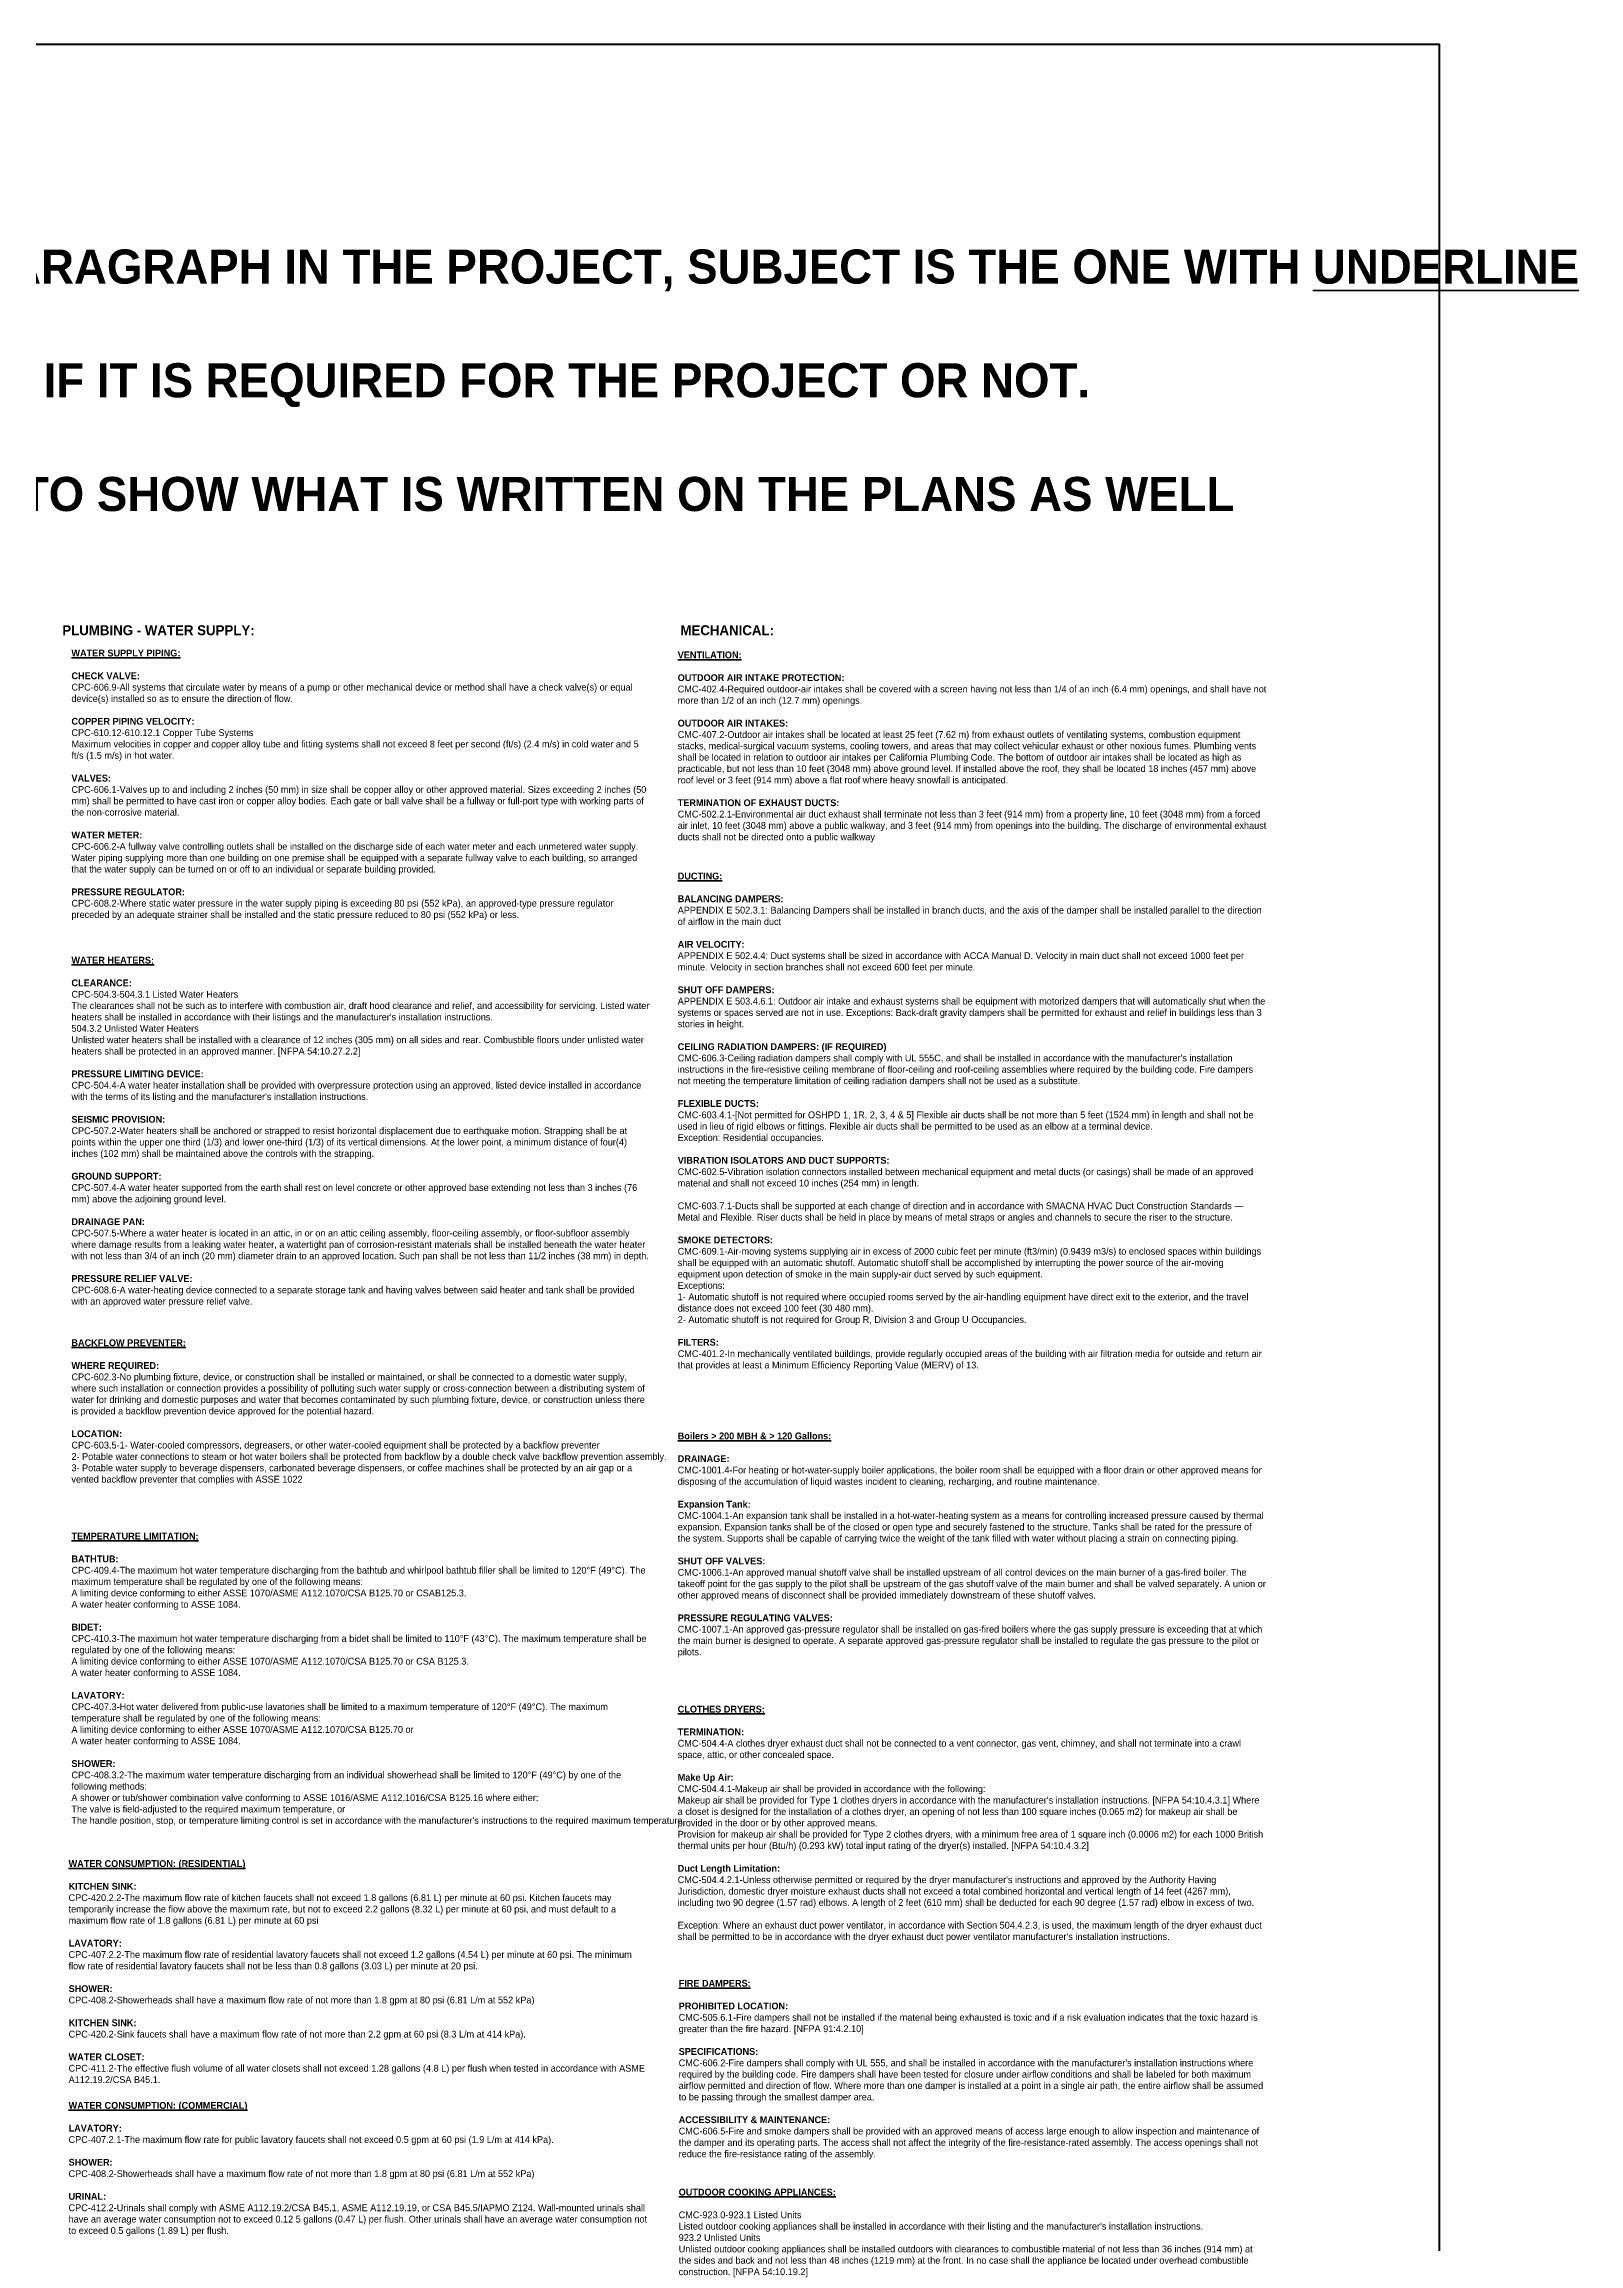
# Model space of a CAD drawing. Header units: inches. Extents: x 2025 to 34930, y -6955 to 4650.
# Drawn here: x 3698 to 4936, y -406 to 1367 of the extents above; entities that cross this region are included whole.
import ezdxf

# ---------------------------------------------------------------- set-up
doc = ezdxf.new("R2010")
doc.units = ezdxf.units.IN
doc.header["$MEASUREMENT"] = 0
doc.layers.add('M-HVAC-EXHS-DUCT', color=3, linetype='Continuous', lineweight=50)
doc.layers.add('PDF-TEXT', color=7, linetype='Continuous', lineweight=35)
doc.styles.add('Century Gothic_B', font='GOTHICB.TTF', dxfattribs={"height": 6.659722})
doc.styles.add('PDF Arial', font='arial.ttf')

msp = doc.modelspace()

# ---------------------------------------------------------------- linework, layer by layer
at = {"layer": 'M-HVAC-EXHS-DUCT'}
msp.add_lwpolyline([(2558.9, 1367.3), (4822.9, 1367.3), (4822.9, -1919.9), (2558.9, -1919.9)], close=True, dxfattribs=at)

# ---------------------------------------------------------------- texts
at = {"layer": 'PDF-TEXT', "color": 6, "attachment_point": 1, "style": 'PDF Arial'}
for s, insert, char_height, width in [('{\\fCentury Gothic|b1|i0|c0|p34;\\L\\C0;CODE ANALYSIS: COLOR CODING:\\P\\P\\lIF THE SUBJECT IS IN WHITE: ALWAYS ADD ALL THE PARAGRAPH IN THE PROJECT, SUBJECT IS THE ONE WITH \\LUNDERLINE\\P\\l\\P\\C6;IF THE COLOR OF THE SENTENCE IS MAGENTA: CHECK IF IT IS REQUIRED FOR THE PROJECT OR NOT.\\P\\C0;\\P\\C1;IF THE COLOR OF THE SENTENCE IS RED: MAKE SURE TO SHOW WHAT IS WRITTEN ON THE PLANS AS WELL }', (2678, 1293.3), 27.5, 2548.136), ('{\\fCentury Gothic|b1|i0|c0|p34;\\L\\C0;WATER SUPPLY PIPING: \\fCentury Gothic|b0|i0|c0|p34;\\P\\l\\P\\fCentury Gothic|b1|i0|c0|p34;CHECK VALVE: \\P\\fCentury Gothic|b0|i0|c0|p34;CPC-606.9-All systems that circulate water by means of a pump or other mechanical device or method shall have a check valve(s) or equal device(s) installed so as to ensure the direction of flow.\\P\\C6;\\P\\fCentury Gothic|b1|i0|c0|p34;COPPER PIPING VELOCITY:\\P\\fCentury Gothic|b0|i0|c0|p34;CPC-610.12-610.12.1 Copper Tube Systems\\PMaximum velocities in copper and copper alloy tube and fitting systems shall not exceed 8 feet per second (ft/s) (2.4 m/s) in cold water and 5 ft/s (1.5 m/s) in hot water.\\P\\P\\fCentury Gothic|b1|i0|c0|p34;\\C256;\\c16777215;VALVES:\\P\\fCentury Gothic|b0|i0|c0|p34;CPC-606.1-Valves up to and including 2 inches (50 mm) in size shall be copper alloy or other approved material. Sizes exceeding 2 inches (50 mm) shall be permitted to have cast iron or copper alloy bodies. Each gate or ball valve shall be a fullway or full-port type with working parts of the non-corrosive material.\\P\\P\\fCentury Gothic|b1|i0|c0|p34;WATER METER:\\P\\fCentury Gothic|b0|i0|c0|p34;CPC-606.2-A fullway valve controlling outlets shall be installed on the discharge side of each water meter and each unmetered water supply. Water piping supplying more than one building on one premise shall be equipped with a separate fullway valve to each building, so arranged that the water supply can be turned on or off to an individual or separate building provided.\\P\\fCentury Gothic|b1|i0|c0|p34;\\PPRESSURE REGULATOR:\\fCentury Gothic|b0|i0|c0|p34;\\PCPC-608.2-Where static water pressure in the water supply piping is exceeding 80 psi (552 kPa), an approved-type pressure regulator preceded by an adequate strainer shall be installed and the static pressure reduced to 80 psi (552 kPa) or less.}', (3719.9, 879), 5.5, 467.569), ('{\\fCentury Gothic|b1|i0|c0|p34;\\L\\C0;VENTILATION: \\fCentury Gothic|b0|i0|c0|p34;\\P\\l\\P\\fCentury Gothic|b1|i0|c0|p34;OUTDOOR AIR INTAKE PROTECTION: \\P\\fCentury Gothic|b0|i0|c0|p34;CMC-402.4-Required outdoor-air intakes shall be covered with a screen having not less than 1/4 of an inch (6.4 mm) openings, and shall have not more than 1/2 of an inch (12.7 mm) openings.\\P\\P\\fCentury Gothic|b1|i0|c0|p34;OUTDOOR AIR INTAKES:\\fCentury Gothic|b0|i0|c0|p34;\\PCMC-407.2-Outdoor air intakes shall be located at least 25 feet (7.62 m) from exhaust outlets of ventilating systems, combustion equipment stacks, medical-surgical vacuum systems, cooling towers, and areas that may collect vehicular exhaust or other noxious fumes. Plumbing vents shall be located in relation to outdoor air intakes per California Plumbing Code. The bottom of outdoor air intakes shall be located as high as practicable, but not less than 10 feet (3048 mm) above ground level. If installed above the roof, they shall be located 18 inches (457 mm) above roof level or 3 feet (914 mm) above a flat roof where heavy snowfall is anticipated.\\P\\P\\fCentury Gothic|b1|i0|c0|p34;TERMINATION OF EXHAUST DUCTS:\\P\\fCentury Gothic|b0|i0|c0|p34;CMC-502.2.1-Environmental air duct exhaust shall terminate not less than 3 feet (914 mm) from a property line, 10 feet (3048 mm) from a forced air inlet, 10 feet (3048 mm) above a public walkway, and 3 feet (914 mm) from openings into the building. The discharge of environmental exhaust ducts shall not be directed onto a public walkway}', (4208.8, 877.5), 5.5, 473.241), ("{\\fCentury Gothic|b1|i0|c0|p34;\\L\\C0;DUCTING: \\fCentury Gothic|b0|i0|c0|p34;\\P\\l\\P\\fCentury Gothic|b1|i0|c0|p34;BALANCING DAMPERS: \\P\\fCentury Gothic|b0|i0|c0|p34;APPENDIX E 502.3.1: Balancing Dampers shall be installed in branch ducts, and the axis of the damper shall be installed parallel to the direction of airflow in the main duct\\P\\P\\fCentury Gothic|b1|i0|c0|p34;AIR VELOCITY:\\fCentury Gothic|b0|i0|c0|p34;\\PAPPENDIX E 502.4.4: Duct systems shall be sized in accordance with ACCA Manual D. Velocity in main duct shall not exceed 1000 feet per minute. Velocity in section branches shall not exceed 600 feet per minute.\\P\\P\\fCentury Gothic|b1|i0|c0|p34;SHUT OFF DAMPERS:\\P\\fCentury Gothic|b0|i0|c0|p34;APPENDIX E 503.4.6.1: Outdoor air intake and exhaust systems shall be equipment with motorized dampers that will automatically shut when the systems or spaces served are not in use. Exceptions: Back-draft gravity dampers shall be permitted for exhaust and relief in buildings less than 3 stories in height.\\P\\P\\fCentury Gothic|b1|i0|c0|p34;CEILING RADIATION DAMPERS: (IF REQUIRED)\\P\\fCentury Gothic|b0|i0|c0|p34;CMC-606.3-Ceiling radiation dampers shall comply with UL 555C, and shall be installed in accordance with the manufacturer's installation instructions in the fire-resistive ceiling membrane of floor-ceiling and roof-ceiling assemblies where required by the building code. Fire dampers not meeting the temperature limitation of ceiling radiation dampers shall not be used as a substitute.\\P\\P\\fCentury Gothic|b1|i0|c0|p34;FLEXIBLE DUCTS:\\P\\fCentury Gothic|b0|i0|c0|p34;CMC-603.4.1-[Not permitted for OSHPD 1, 1R, 2, 3, 4 & 5] Flexible air ducts shall be not more than 5 feet (1524 mm) in length and shall not be used in lieu of rigid elbows or fittings. Flexible air ducts shall be permitted to be used as an elbow at a terminal device.\\PException: Residential occupancies.\\P\\P\\fCentury Gothic|b1|i0|c0|p34;VIBRATION ISOLATORS AND DUCT SUPPORTS:\\P\\fCentury Gothic|b0|i0|c0|p34;CMC-602.5-Vibration isolation connectors installed between mechanical equipment and metal ducts (or casings) shall be made of an approved material and shall not exceed 10 inches (254 mm) in length.\\P\\PCMC-603.7.1-Ducts shall be supported at each change of direction and in accordance with SMACNA HVAC Duct Construction Standards — Metal and Flexible. Riser ducts shall be held in place by means of metal straps or angles and channels to secure the riser to the structure.\\P\\P\\fCentury Gothic|b1|i0|c0|p34;\\C1;SMOKE DETECTORS:\\P\\fCentury Gothic|b0|i0|c0|p34;CMC-609.1-Air-moving systems supplying air in excess of 2000 cubic feet per minute (ft3/min) (0.9439 m3/s) to enclosed spaces within buildings shall be equipped with an automatic shutoff. Automatic shutoff shall be accomplished by interrupting the power source of the air-moving equipment upon detection of smoke in the main supply-air duct served by such equipment.\\PExceptions:\\P1- Automatic shutoff is not required where occupied rooms served by the air-handling equipment have direct exit to the exterior, and the travel distance does not exceed 100 feet (30 480 mm).\\P2- Automatic shutoff is not required for Group R, Division 3 and Group U Occupancies.\\P\\P\\fCentury Gothic|b1|i0|c0|p34;FILTERS:\\P\\fCentury Gothic|b0|i0|c0|p34;CMC-401.2-In mechanically ventilated buildings, provide regularly occupied areas of the building with air filtration media for outside and return air that provides at least a Minimum Efficiency Reporting Value (MERV) of 13.}", (4208.8, 699.2), 5.5, 473.241), ("{\\fCentury Gothic|b1|i0|c0|p34;\\L\\C0;WATER HEATERS:\\P\\fCentury Gothic|b0|i0|c0|p34;\\l\\P\\fCentury Gothic|b1|i0|c0|p34;CLEARANCE:\\P\\fCentury Gothic|b0|i0|c0|p34;CPC-504.3-504.3.1 Listed Water Heaters\\PThe clearances shall not be such as to interfere with combustion air, draft hood clearance and relief, and accessibility for servicing. Listed water heaters shall be installed in accordance with their listings and the manufacturer's installation instructions.\\P504.3.2 Unlisted Water Heaters\\PUnlisted water heaters shall be installed with a clearance of 12 inches (305 mm) on all sides and rear. Combustible floors under unlisted water heaters shall be protected in an approved manner. [NFPA 54:10.27.2.2]\\fCentury Gothic|b1|i0|c0|p34;\\P\\PPRESSURE LIMITING DEVICE:\\P\\fCentury Gothic|b0|i0|c0|p34;CPC-504.4-A water heater installation shall be provided with overpressure protection using an approved, listed device installed in accordance with the terms of its listing and the manufacturer's installation instructions.\\P\\fCentury Gothic|b1|i0|c0|p34;\\PSEISMIC PROVISION:\\P\\fCentury Gothic|b0|i0|c0|p34;CPC-507.2-Water heaters shall be anchored or strapped to resist horizontal displacement due to earthquake motion. Strapping shall be at points within the upper one third (1/3) and lower one-third (1/3) of its vertical dimensions. At the lower point, a minimum distance of four(4) inches (102 mm) shall be maintained above the controls with the strapping.\\P\\fCentury Gothic|b1|i0|c0|p34;\\PGROUND SUPPORT:\\P\\fCentury Gothic|b0|i0|c0|p34;CPC-507.4-A water heater supported from the earth shall rest on level concrete or other approved base extending not less than 3 inches (76 mm) above the adjoining ground level.\\P\\fCentury Gothic|b1|i0|c0|p34;\\PDRAINAGE PAN:\\P\\fCentury Gothic|b0|i0|c0|p34;CPC-507.5-Where a water heater is located in an attic, in or on an attic ceiling assembly, floor-ceiling assembly, or floor-subfloor assembly where damage results from a leaking water heater, a watertight pan of corrosion-resistant materials shall be installed beneath the water heater with not less than 3/4 of an inch (20 mm) diameter drain to an approved location. Such pan shall be not less than 11/2 inches (38 mm) in depth.\\P\\fCentury Gothic|b1|i0|c0|p34;\\PPRESSURE RELIEF VALVE:\\P\\fCentury Gothic|b0|i0|c0|p34;CPC-608.6-A water-heating device connected to a separate storage tank and having valves between said heater and tank shall be provided with an approved water pressure relief valve.}", (3719.9, 631.4), 5.5, 467.569), ('{\\fCentury Gothic|b1|i0|c0|p34;\\LBACKFLOW PREVENTER:\\P\\l\\PWHERE REQUIRED: \\P\\fCentury Gothic|b0|i0|c0|p34;CPC-602.3-No plumbing fixture, device, or construction shall be installed or maintained, or shall be connected to a domestic water supply, where such installation or connection provides a possibility of polluting such water supply or cross-connection between a distributing system of water for drinking and domestic purposes and water that becomes contaminated by such plumbing fixture, device, or construction unless there is provided a backflow prevention device approved for the potential hazard.\\fCentury Gothic|b1|i0|c0|p34;\\P\\PLOCATION:\\fCentury Gothic|b0|i0|c0|p34; \\PCPC-603.5-1- Water-cooled compressors, degreasers, or other water-cooled equipment shall be protected by a backflow preventer\\P2- Potable water connections to steam or hot water boilers shall be protected from backflow by a double check valve backflow prevention assembly.\\P3- Potable water supply to beverage dispensers, carbonated beverage dispensers, or coffee machines shall be protected by an air gap or a vented backflow preventer that complies with ASSE 1022}', (3719.9, 322.9), 5.5, 467.081), ('{\\fCentury Gothic|b1|i0|c0|p34;\\LBoilers > 200 MBH & > 120 Gallons:\\P\\l\\PDRAINAGE: \\P\\fCentury Gothic|b0|i0|c0|p34;CMC-1001.4-For heating or hot-water-supply boiler applications, the boiler room shall be equipped with a floor drain or other approved means for disposing of the accumulation of liquid wastes incident to cleaning, recharging, and routine maintenance. \\fCentury Gothic|b1|i0|c0|p34;\\P\\PExpansion Tank:\\fCentury Gothic|b0|i0|c0|p34; \\PCMC-1004.1-An expansion tank shall be installed in a hot-water-heating system as a means for controlling increased pressure caused by thermal expansion. Expansion tanks shall be of the closed or open type and securely fastened to the structure. Tanks shall be rated for the pressure of the system. Supports shall be capable of carrying twice the weight of the tank filled with water without placing a strain on connecting piping.\\P\\P\\fCentury Gothic|b1|i0|c0|p34;SHUT OFF VALVES:\\P\\fCentury Gothic|b0|i0|c0|p34;CMC-1006.1-An approved manual shutoff valve shall be installed upstream of all control devices on the main burner of a gas-fired boiler. The takeoff point for the gas supply to the pilot shall be upstream of the gas shutoff valve of the main burner and shall be valved separately. A union or other approved means of disconnect shall be provided immediately downstream of these shutoff valves.\\P\\P\\fCentury Gothic|b1|i0|c0|p34;PRESSURE REGULATING VALVES:\\P\\fCentury Gothic|b0|i0|c0|p34;CMC-1007.1-An approved gas-pressure regulator shall be installed on gas-fired boilers where the gas supply pressure is exceeding that at which the main burner is designed to operate. A separate approved gas-pressure regulator shall be installed to regulate the gas pressure to the pilot or pilots.}', (4208.8, 247.8), 5.5, 473.241), ("{\\fCentury Gothic|b1|i0|c0|p34;\\L\\C0;TEMPERATURE LIMITATION:\\P\\l\\C6;\\PBATHTUB: \\P\\fCentury Gothic|b0|i0|c0|p34;CPC-409.4-The maximum hot water temperature discharging from the bathtub and whirlpool bathtub filler shall be limited to 120°F (49°C). The maximum temperature shall be regulated by one of the following means:\\PA limiting device conforming to either ASSE 1070/ASME A112.1070/CSA B125.70 or CSAB125.3.\\PA water heater conforming to ASSE 1084.\\P\\P\\fCentury Gothic|b1|i0|c0|p34;BIDET:\\P\\fCentury Gothic|b0|i0|c0|p34;CPC-410.3-The maximum hot water temperature discharging from a bidet shall be limited to 110°F (43°C). The maximum temperature shall be regulated by one of the following means:\\PA limiting device conforming to either ASSE 1070/ASME A112.1070/CSA B125.70 or CSA B125.3.\\PA water heater conforming to ASSE 1084.\\P\\P\\fCentury Gothic|b1|i0|c0|p34;LAVATORY:\\P\\fCentury Gothic|b0|i0|c0|p34;CPC-407.3-Hot water delivered from public-use lavatories shall be limited to a maximum temperature of 120°F (49°C). The maximum temperature shall be regulated by one of the following means:\\PA limiting device conforming to either ASSE 1070/ASME A112.1070/CSA B125.70 or\\PA water heater conforming to ASSE 1084.\\P\\P\\fCentury Gothic|b1|i0|c0|p34;SHOWER:\\P\\fCentury Gothic|b0|i0|c0|p34;\\C1;CPC-408.3.2-The maximum water temperature discharging from an individual showerhead shall be limited to 120°F (49°C) by one of the following methods:\\PA shower or tub/shower combination valve conforming to ASSE 1016/ASME A112.1016/CSA B125.16 where either:\\PThe valve is field-adjusted to the required maximum temperature, or\\PThe handle position, stop, or temperature limiting control is set in accordance with the manufacturer's instructions to the required maximum temperature.}", (3719.9, 167), 5.5, 467.991), ("{\\fCentury Gothic|b1|i0|c0|p34;\\LCLOTHES DRYERS:\\P\\l\\PTERMINATION: \\P\\fCentury Gothic|b0|i0|c0|p34;CMC-504.4-A clothes dryer exhaust duct shall not be connected to a vent connector, gas vent, chimney, and shall not terminate into a crawl space, attic, or other concealed space.\\fCentury Gothic|b1|i0|c0|p34;\\C0;\\P\\P\\C1;Make Up Air:\\fCentury Gothic|b0|i0|c0|p34; \\PCMC-504.4.1-Makeup air shall be provided in accordance with the following:\\PMakeup air shall be provided for Type 1 clothes dryers in accordance with the manufacturer's installation instructions. [NFPA 54:10.4.3.1] Where a closet is designed for the installation of a clothes dryer, an opening of not less than 100 square inches (0.065 m2) for makeup air shall be provided in the door or by other approved means.\\PProvision for makeup air shall be provided for Type 2 clothes dryers, with a minimum free area of 1 square inch (0.0006 m2) for each 1000 British thermal units per hour (Btu/h) (0.293 kW) total input rating of the dryer(s) installed. [NFPA 54:10.4.3.2]\\P\\P\\fCentury Gothic|b1|i0|c0|p34;Duct Length Limitation:\\P\\fCentury Gothic|b0|i0|c0|p34;CMC-504.4.2.1-Unless otherwise permitted or required by the dryer manufacturer's instructions and approved by the Authority Having Jurisdiction, domestic dryer moisture exhaust ducts shall not exceed a total combined horizontal and vertical length of 14 feet (4267 mm), including two 90 degree (1.57 rad) elbows. A length of 2 feet (610 mm) shall be deducted for each 90 degree (1.57 rad) elbow in excess of two.\\P\\PException: Where an exhaust duct power ventilator, in accordance with Section 504.4.2.3, is used, the maximum length of the dryer exhaust duct shall be permitted to be in accordance with the dryer exhaust duct power ventilator manufacturer's installation instructions.}", (4208.8, 27.5), 5.5, 473.241), ('{\\fCentury Gothic|b1|i0|c0|p34;\\LWATER CONSUMPTION: (RESIDENTIAL)\\P\\fCentury Gothic|b0|i0|c0|p34;\\l\\C0;\\P\\fCentury Gothic|b1|i0|c0|p34;KITCHEN SINK:\\P\\fCentury Gothic|b0|i0|c0|p34;CPC-420.2.2-The maximum flow rate of kitchen faucets shall not exceed 1.8 gallons (6.81 L) per minute at 60 psi. Kitchen faucets may temporarily increase the flow above the maximum rate, but not to exceed 2.2 gallons (8.32 L) per minute at 60 psi, and must default to a maximum flow rate of 1.8 gallons (6.81 L) per minute at 60 psi \\P\\P\\fCentury Gothic|b1|i0|c0|p34;LAVATORY:\\P\\fCentury Gothic|b0|i0|c0|p34;CPC-407.2.2-The maximum flow rate of residential lavatory faucets shall not exceed 1.2 gallons (4.54 L) per minute at 60 psi. The minimum flow rate of residential lavatory faucets shall not be less than 0.8 gallons (3.03 L) per minute at 20 psi.\\P\\P\\fCentury Gothic|b1|i0|c0|p34;SHOWER:\\P\\fCentury Gothic|b0|i0|c0|p34;CPC-408.2-Showerheads shall have a maximum flow rate of not more than 1.8 gpm at 80 psi (6.81 L/m at 552 kPa)\\P\\P\\fCentury Gothic|b1|i0|c0|p34;KITCHEN SINK:\\P\\fCentury Gothic|b0|i0|c0|p34;CPC-420.2-Sink faucets shall have a maximum flow rate of not more than 2.2 gpm at 60 psi (8.3 L/m at 414 kPa).\\P\\P\\fCentury Gothic|b1|i0|c0|p34;WATER CLOSET:\\P\\fCentury Gothic|b0|i0|c0|p34;CPC-411.2-The effective flush volume of all water closets shall not exceed 1.28 gallons (4.8 L) per flush when tested in accordance with ASME A112.19.2/CSA B45.1.}', (3717.6, -97), 5.5, 467.569), ("{\\fCentury Gothic|b1|i0|c0|p34;\\LFIRE DAMPERS:\\P\\l\\PPROHIBITED LOCATION: \\P\\fCentury Gothic|b0|i0|c0|p34;CMC-505.6.1-Fire dampers shall not be installed if the material being exhausted is toxic and if a risk evaluation indicates that the toxic hazard is greater than the fire hazard. [NFPA 91:4.2.10]\\fCentury Gothic|b1|i0|c0|p34;\\P\\PSPECIFICATIONS:\\fCentury Gothic|b0|i0|c0|p34;\\PCMC-606.2-Fire dampers shall comply with UL 555, and shall be installed in accordance with the manufacturer's installation instructions where required by the building code. Fire dampers shall have been tested for closure under airflow conditions and shall be labeled for both maximum airflow permitted and direction of flow. Where more than one damper is installed at a point in a single air path, the entire airflow shall be assumed to be passing through the smallest damper area.\\P\\P\\fCentury Gothic|b1|i0|c0|p34;ACCESSIBILITY & MAINTENANCE:\\P\\fCentury Gothic|b0|i0|c0|p34;CMC-606.5-Fire and smoke dampers shall be provided with an approved means of access large enough to allow inspection and maintenance of the damper and its operating parts. The access shall not affect the integrity of the fire-resistance-rated assembly. The access openings shall not reduce the fire-resistance rating of the assembly.}", (4209.6, -193.5), 5.5, 473.241), ('{\\fCentury Gothic|b1|i0|c0|p34;\\LWATER CONSUMPTION: (COMMERCIAL)\\P\\fCentury Gothic|b0|i0|c0|p34;\\l\\P\\fCentury Gothic|b1|i0|c0|p34;\\C0;LAVATORY:\\P\\fCentury Gothic|b0|i0|c0|p34;CPC-407.2.1-The maximum flow rate for public lavatory faucets shall not exceed 0.5 gpm at 60 psi (1.9 L/m at 414 kPa).\\C6;\\P\\P\\fCentury Gothic|b1|i0|c0|p34;SHOWER:\\P\\fCentury Gothic|b0|i0|c0|p34;CPC-408.2-Showerheads shall have a maximum flow rate of not more than 1.8 gpm at 80 psi (6.81 L/m at 552 kPa)\\P\\P\\fCentury Gothic|b1|i0|c0|p34;URINAL:\\P\\fCentury Gothic|b0|i0|c0|p34;CPC-412.2-Urinals shall comply with ASME A112.19.2/CSA B45.1, ASME A112.19.19, or CSA B45.5/IAPMO Z124. Wall-mounted urinals shall have an average water consumption not to exceed 0.12 5 gallons (0.47 L) per flush. Other urinals shall have an average water consumption not to exceed 0.5 gallons (1.89 L) per flush.}', (3717.6, -292), 5.5, 467.569), ("{\\fCentury Gothic|b1|i0|c0|p34;\\LOUTDOOR COOKING APPLIANCES:\\P\\l\\P\\fCentury Gothic|b0|i0|c0|p34;CMC-923.0-923.1 Listed Units\\PListed outdoor cooking appliances shall be installed in accordance with their listing and the manufacturer's installation instructions.\\P923.2 Unlisted Units\\PUnlisted outdoor cooking appliances shall be installed outdoors with clearances to combustible material of not less than 36 inches (914 mm) at the sides and back and not less than 48 inches (1219 mm) at the front. In no case shall the appliance be located under overhead combustible construction. [NFPA 54:10.19.2]}", (4209.6, -361.9), 5.5, 473.241)]:
    msp.add_mtext(s, dxfattribs=dict(at, insert=insert, char_height=char_height, width=width))
at = {"layer": 'PDF-TEXT', "color": 42, "char_height": 8, "width": 275.044, "attachment_point": 5, "style": 'Century Gothic_B'}
for s, insert in [('PLUMBING - WATER SUPPLY:', (3790.1, 894.6)), ('MECHANICAL:', (4248.7, 894.6))]:
    msp.add_mtext(s, dxfattribs=dict(at, insert=insert))

doc.saveas('drawing.dxf')
